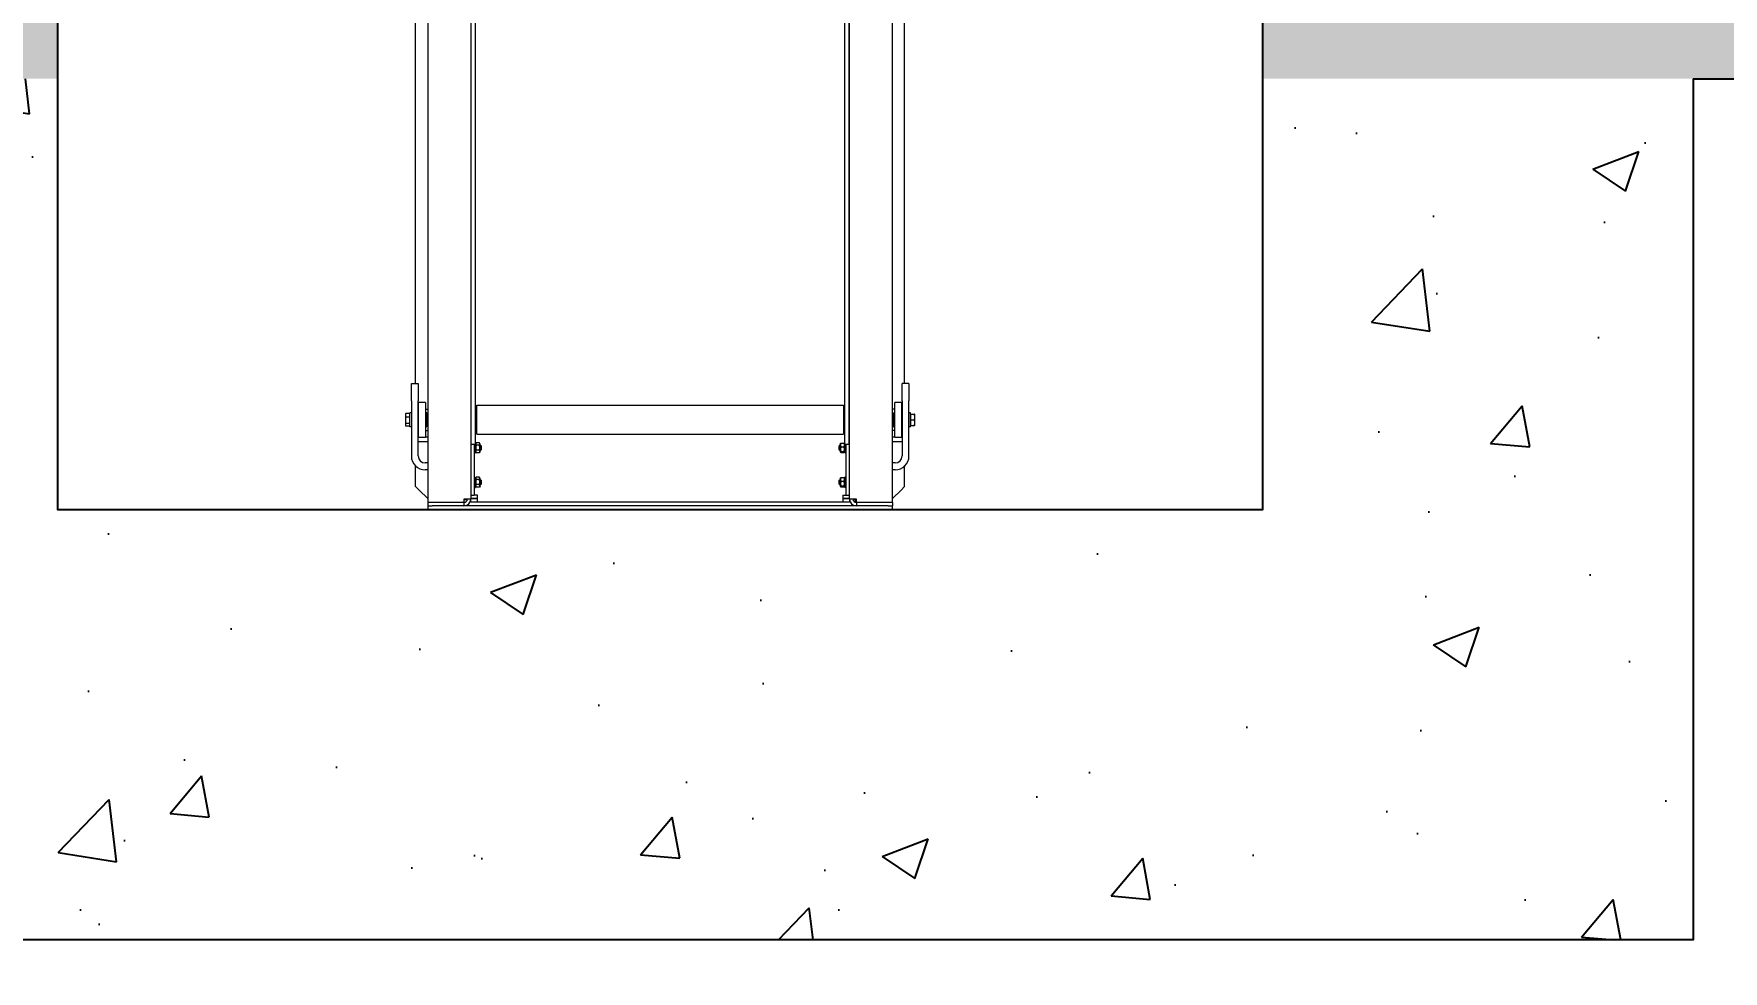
# Model space of a CAD drawing. Header units: millimetres. Extents: x 3220 to 226993, y 817 to 176024.
# Drawn here: x 71395 to 73358, y 72506 to 73595 of the extents above; entities that cross this region are included whole.
import ezdxf

# ---------------------------------------------------------------- set-up
doc = ezdxf.new("R2010")
doc.units = ezdxf.units.MM
doc.layers.add('Sichtbare Kanten(DIN)', color=7, linetype='Continuous', lineweight=50, true_color=0x3f3f3f)
doc.styles.add('ARIAL_BOLD', font='arial.ttf')
doc.dimstyles.new('ECHE 75', dxfattribs={"dimscale": 75, "dimtxt": 2.5, "dimasz": 1.5, "dimexe": 1.25, "dimexo": 0.625, "dimgap": 1, "dimtad": 1, "dimdec": 0, "dimtxsty": 'ARIAL_BOLD', "dimcen": 2.5, "dimclrd": 4, "dimclre": 4, "dimclrt": 6, "dimadec": 0, "dimazin": 0, "dimtfac": 1, "dimtdec": 0, "dimtmove": 0, "dimatfit": 3, "dimfxl": 1, "dimlwd": 13, "dimlwe": 13, "dimarcsym": 0})

# ---------------------------------------------------------------- blocks, each defined once
blk = doc.blocks.new('*D539')
at = {"color": 4, "lineweight": 13, "transparency": 16777216}
for p, q in [((70623, 72495.5), (70623, 72109.7)), ((73623, 72495.5), (73623, 72109.7)), ((70735.5, 72203.4), (73510.5, 72203.4))]:
    blk.add_line(p, q, dxfattribs=at)
at = {"color": 4, "transparency": 16777216}
for points in [[(70735.5, 72222.2), (70735.5, 72184.7), (70623, 72203.4)], [(73510.5, 72222.2), (73510.5, 72184.7), (73623, 72203.4)]]:
    blk.add_solid(points, dxfattribs=at)
at = {"layer": 'Defpoints', "color": 0, "transparency": 16777216}
for p in [(70623, 72542.4), (73623, 72542.4), (73623, 72203.4)]:
    blk.add_point(p, dxfattribs=at)
at = {"color": 6, "transparency": 16777216, "insert": (72123, 72374.2), "char_height": 187.5, "attachment_point": 5, "style": 'ARIAL_BOLD'}
blk.add_mtext('3000', dxfattribs=at)
blk = doc.blocks.new('section 5-4')
h = blk.add_hatch()
h.set_pattern_fill('AR-CONC', color=256, scale=3)
h.set_pattern_definition([(50, (0, -4000), (546.554, -47.817), [57.15, -628.65]), (355, (0, -4000), (-105.73, 573.17), [45.72, -502.922]), (100.4514, (45.55, -4004), (440.824, 525.353), [48.57, -534.27]), (46.184, (0, -3847.6), (813.237, -126.127), [85.725, -942.975]), (96.6356, (67.8, -3858.1), (712.212, 742.28), [72.855, -801.407]), (351.184, (0, -3847.6), (712.212, 742.28), [68.58, -754.38]), (21, (76.2, -3885.7), (454.843, -306.796), [57.15, -628.65]), (326, (76.2, -3885.7), (185.406, 552.564), [45.72, -502.92]), (71.4514, (114.1, -3911.27), (640.25, 245.768), [48.57, -534.27]), (37.5, (0, -4000), (9.2658, 253.665), [0, -496.824, 0, -510.54, 0, -504.825]), (7.5, (0, -4000), (200.459, 300.5417), [0, -291.084, 0, -485.394, 0, -192.405]), (327.5, (-169.93, -4000), (406.7718, -17.1862), [0, -190.5, 0, -594.36, 0, -788.67]), (317.5, (-246.13, -4000), (444.3875, 76.2795), [0, -247.65, 0, -394.716, 0, -560.07])])
h.paths.add_polyline_path([(0, -4500), (-250, -4500), (-250, -8000), (0, -8000)])
h.paths.add_polyline_path([(6000, -7500), (3000, -7500), (3000, -8000), (6000, -8000)])
h.paths.add_polyline_path([(9000, -7500), (8750, -7500), (6000, -7500), (6000, -8000), (9000, -8000)])
h.paths.add_polyline_path([(15000, -7500), (12000, -7500), (12000, -8000), (15000, -8000)])
h.paths.add_polyline_path([(15000, -4500), (14750, -4500), (14750, -7500), (15000, -7500), (15000, -8000)])
h.paths.add_polyline_path([(15250, -4500), (15000, -4500), (15000, -8000), (15250, -8000)])
h.paths.add_polyline_path([(800, -8000), (800, -7500), (250, -7500), (250, -4500), (0, -4500), (0, -8000)])
h.paths.add_polyline_path([(2200, -7500), (2200, -8000), (3000, -8000), (3000, -7500)])
h.paths.add_polyline_path([(9950, -8000), (9950, -7500), (9000, -7500), (9000, -8000)])
h.paths.add_polyline_path([(11500, -7500), (11500, -8000), (12000, -8000), (12000, -7500)])
h = blk.add_hatch()
h.set_pattern_fill('AR-CONC', color=256, scale=3)
h.paths.add_polyline_path([(2700, -8000), (2200, -8000), (2200, -8500), (800, -8500), (800, -8000), (300, -8000), (300, -9000), (2700, -9000)])
for points in [[(800, -7500), (800, -8500), (2200, -8500), (2200, -7500)], [(2700, -8000), (2700, -9000), (300, -9000), (300, -8000)], [(2700, -8000), (9450, -8000)]]:
    blk.add_lwpolyline(points)
blk = doc.blocks.new('be 500 pied R')
at = {"layer": 'Sichtbare Kanten(DIN)', "color": 5, "lineweight": 0}
for p, q in [((-284, -354), (-284, 1231.5)), ((284, -354), (284, 1231.5)), ((-219.8, 660.4), (-219.8, -424.3)), ((-214.8, 660.4), (-214.8, -424.3)), ((214.3, 660.4), (214.3, -424.3)), ((219.3, 660.4), (219.3, -424.3)), ((-220, 635), (-220, -488)), ((219.5, 635), (219.5, -383.5)), ((220, -488), (220, 635)), ((-270, 570), (-270, -491.5)), ((270, -491.5), (270, 570)), ((-289, -374), (-289, -354)), ((-289, -354), (-281, -354)), ((-281, -354), (-281, -374)), ((281, -374), (281, -354)), ((289, -354), (281, -354)), ((289, -354), (289, -374)), ((-295.9, -389.5), (-295.5, -388.9)), ((-295.9, -389.5), (-295.9, -390.7)), ((-295.9, -390.7), (-295.9, -396.7)), ((-291.2, -388.5), (-295.3, -388.5)), ((-291.2, -388.5), (-291.2, -392.9)), ((-291.2, -390.2), (-290.6, -390.2)), ((-290.6, -404), (-290.6, -388)), ((-289, -388), (-290.6, -388)), ((-289, -374), (-289, -438)), ((-281, -438), (-281, -374)), ((-281, -392), (-280.7, -392)), ((-280.7, -416), (-280.7, -376)), ((-272.7, -376), (-280.7, -376)), ((-272.7, -376), (-272.7, -416)), ((-272.7, -383.5), (-270, -383.5)), ((-271.1, -388), (-272.7, -388)), ((-271.1, -404), (-271.1, -388)), ((-271.1, -392), (-270, -392)), ((-220, -383.5), (-219.8, -383.5)), ((-214.8, -383.5), (-213, -383.5)), ((-213, -412.8), (-213, -379.1)), ((-213, -379.1), (213, -379.1)), ((213, -379.1), (213, -412.8)), ((214.3, -383.5), (213, -383.5)), ((220, -383.5), (219.3, -383.5)), ((272.5, -383.5), (270, -383.5)), ((270.9, -392), (270, -392)), ((270.9, -388), (270.9, -404)), ((270.9, -388), (272.5, -388)), ((272.5, -416), (272.5, -376)), ((280.5, -376), (272.5, -376)), ((280.5, -376), (280.5, -416)), ((281, -392), (280.5, -392)), ((281, -374), (281, -438)), ((289, -438), (289, -374)), ((290.6, -388), (289, -388)), ((290.6, -404), (290.6, -388)), ((291.2, -390.2), (290.6, -390.2)), ((291.2, -389.4), (295.3, -389.4)), ((291.2, -389.6), (291.2, -389.4)), ((291.2, -389.6), (295.3, -389.6)), ((291.2, -396.2), (291.2, -389.6)), ((295.9, -389.5), (295.9, -389.5)), ((295.9, -392.9), (295.9, -389.5)), ((295.9, -389.5), (295.9, -389.5)), ((-295.9, -396.7), (-295.9, -401.9)), ((-295.9, -401.9), (-295.9, -402.5)), ((-295.9, -402.5), (-295.5, -403.1)), ((-291.2, -392.9), (-295.3, -392.9)), ((-291.2, -400.4), (-295.3, -400.4)), ((-291.2, -403.5), (-295.3, -403.5)), ((-291.2, -392.9), (-291.2, -400.4)), ((-291.2, -400.4), (-291.2, -403.5)), ((-291.2, -401.8), (-290.6, -401.8)), ((-289, -404), (-290.6, -404)), ((-281, -400), (-280.7, -400)), ((-271.1, -404), (-272.7, -404)), ((-272.7, -408.5), (-270, -408.5)), ((-271.1, -400), (-270, -400)), ((-220, -408.5), (-219.8, -408.5)), ((-214.8, -408.5), (-213, -408.5)), ((214.3, -408.5), (213, -408.5)), ((220, -408.5), (219.3, -408.5)), ((270.9, -400), (270, -400)), ((272.5, -408.5), (270, -408.5)), ((270.9, -404), (272.5, -404)), ((281, -400), (280.5, -400)), ((290.6, -404), (289, -404)), ((291.2, -401.8), (290.6, -401.8)), ((291.2, -396.2), (295.3, -396.2)), ((291.2, -402.6), (291.2, -396.2)), ((291.2, -402.6), (295.3, -402.6)), ((295.9, -399.4), (295.9, -392.9)), ((295.9, -402.5), (295.9, -399.4)), ((295.9, -402.5), (295.9, -402.5)), ((-280.7, -416), (-281, -416)), ((-281, -421), (-270, -421)), ((-280.7, -416), (-272.7, -416)), ((-270, -416), (-272.7, -416)), ((-219.8, -424.3), (-214.8, -424.3)), ((-216, -424.3), (-216, -478.5)), ((-214.8, -422.5), (-214.4, -422.5)), ((-214.4, -422.5), (-214.4, -434.5)), ((-214.4, -424.1), (-213.7, -422.9)), ((-210, -422.7), (-213.6, -422.7)), ((-210, -425.4), (-213.6, -425.4)), ((-210, -431.2), (-213.6, -431.2)), ((-213, -412.8), (213, -412.8)), ((-209.2, -424.1), (-209.9, -422.9)), ((-209.2, -433), (-209.2, -424.1)), ((-209.2, -425.5), (-208.6, -425.5)), ((-209.2, -431.5), (-208.6, -431.5)), ((-208.6, -431.5), (-208.6, -425.5)), ((-208, -426.1), (-208.6, -425.5)), ((-208, -430.9), (-208.6, -431.5)), ((-208, -426.1), (-208, -430.9)), ((208, -426.1), (208.6, -425.5)), ((208, -430.9), (208, -426.1)), ((208, -430.9), (208.6, -431.5)), ((208.6, -425.5), (208.6, -431.5)), ((209.2, -425.5), (208.6, -425.5)), ((209.2, -431.5), (208.6, -431.5)), ((209.2, -424.1), (209.6, -423.4)), ((209.2, -424.1), (209.2, -433)), ((210, -423), (213.6, -423)), ((210, -427.4), (213.6, -427.4)), ((214.3, -423.8), (214, -423.4)), ((214.3, -424.3), (219.3, -424.3)), ((214.4, -434.5), (214.4, -424.3)), ((216, -478.5), (216, -424.3)), ((272.5, -416), (270, -416)), ((270, -421), (281, -421)), ((272.5, -416), (280.5, -416)), ((281, -416), (280.5, -416)), ((-284, -473.5), (-284, -449.6)), ((-270, -446), (-273, -446)), ((-216, -434.5), (-214.4, -434.5)), ((-214.4, -433), (-213.7, -434.1)), ((-210, -434.3), (-213.6, -434.3)), ((-209.2, -433), (-209.9, -434.1)), ((209.2, -433), (209.6, -433.6)), ((210, -432.8), (213.6, -432.8)), ((210, -434), (213.6, -434)), ((214.4, -433), (214, -433.6)), ((216, -434.5), (214.4, -434.5)), ((273, -446), (270, -446)), ((284, -473.5), (284, -449.6)), ((-270, -454), (-273, -454)), ((-216, -462.5), (-214.4, -462.5)), ((-214.4, -462.5), (-214.4, -474.5)), ((-214.4, -464.1), (-213.7, -462.9)), ((-210, -462.7), (-213.6, -462.7)), ((-210, -465.4), (-213.6, -465.4)), ((-209.2, -464.1), (-209.9, -462.9)), ((-209.2, -473), (-209.2, -464.1)), ((-209.2, -465.5), (-208.6, -465.5)), ((-208.6, -471.5), (-208.6, -465.5)), ((-208, -466.1), (-208.6, -465.5)), ((-208, -470.9), (-208.6, -471.5)), ((-208, -466.1), (-208, -470.9)), ((208, -466.1), (208.6, -465.5)), ((208, -470.9), (208, -466.1)), ((208, -470.9), (208.6, -471.5)), ((208.6, -465.5), (208.6, -471.5)), ((209.2, -465.5), (208.6, -465.5)), ((209.2, -464.1), (209.6, -463.4)), ((209.2, -464.1), (209.2, -473)), ((210, -463), (213.6, -463)), ((210, -467.4), (213.6, -467.4)), ((214.4, -464.1), (214, -463.4)), ((214.4, -474.5), (214.4, -462.5)), ((216, -462.5), (214.4, -462.5)), ((273, -454), (270, -454)), ((-284, -473.5), (-280, -477.5)), ((-270, -487.5), (-280, -477.5)), ((-228, -488), (-228, -491.5)), ((-220, -488), (-228, -488)), ((-228, -488.5), (-225, -488.5)), ((-224, -488.5), (-225, -488.5)), ((-220, -483.5), (-216, -483.5)), ((-220, -487), (-212, -487)), ((-220, -487.5), (-212, -487.5)), ((-220, -491.5), (-220, -488)), ((-216, -474.5), (-214.4, -474.5)), ((-216, -478.5), (-216, -483.5)), ((-212, -483.5), (-216, -483.5)), ((-214.4, -473), (-213.7, -474.1)), ((-210, -471.2), (-213.6, -471.2)), ((-210, -474.3), (-213.6, -474.3)), ((-212, -491.5), (-212, -483.5)), ((-209.2, -473), (-209.9, -474.1)), ((-209.2, -471.5), (-208.6, -471.5)), ((209.2, -471.5), (208.6, -471.5)), ((209.2, -473), (209.6, -473.6)), ((210, -472.8), (213.6, -472.8)), ((210, -474), (213.6, -474)), ((212, -483.5), (216, -483.5)), ((212, -483.5), (212, -491.5)), ((212, -487), (220, -487)), ((212, -487.5), (220, -487.5)), ((214.4, -473), (214, -473.6)), ((216, -474.5), (214.4, -474.5)), ((216, -483.5), (216, -478.5)), ((216, -483.5), (220, -483.5)), ((228, -488), (220, -488)), ((220, -488), (220, -491.5)), ((224, -488.5), (225, -488.5)), ((224.5, -490), (227, -490)), ((228, -488.5), (225, -488.5)), ((227, -488.5), (227, -490)), ((228, -491.5), (228, -488)), ((270, -487.5), (280, -477.5)), ((284, -473.5), (280, -477.5)), ((-270, -491.5), (-228, -491.5)), ((-228, -492), (-270, -492)), ((-270, -492), (-270, -496)), ((-270, -496), (-270, -496)), ((-270, -496), (-270, -500)), ((-270, -496), (-265, -496)), ((270, -500), (-270, -500)), ((265, -496), (-265, -496)), ((-228, -492), (-228, -496)), ((-212, -491.5), (-220, -491.5)), ((212, -491.5), (-212, -491.5)), ((220, -491.5), (212, -491.5)), ((228, -491.5), (270, -491.5)), ((270, -492), (228, -492)), ((228, -492), (228, -496)), ((265, -496), (270, -496)), ((270, -492), (270, -496)), ((270, -496), (270, -496)), ((270, -500), (270, -496))]:
    blk.add_line(p, q, dxfattribs=at)
at = {"layer": 'Sichtbare Kanten(DIN)', "color": 5, "lineweight": 0, "flags": 128}
for points in [[(-295.3, -388.5), (-295.4, -388.6), (-295.4, -388.7), (-295.5, -388.8), (-295.5, -388.9), (-295.5, -389), (-295.6, -389.1), (-295.6, -389.2), (-295.6, -389.3), (-295.7, -389.4), (-295.7, -389.5), (-295.7, -389.6), (-295.8, -389.7), (-295.8, -389.8), (-295.8, -389.9), (-295.8, -389.9), (-295.8, -390), (-295.9, -390.1), (-295.9, -390.2), (-295.9, -390.3), (-295.9, -390.4), (-295.9, -390.5), (-295.9, -390.6), (-295.9, -390.6), (-295.9, -390.7)], [(-295.9, -390.7), (-295.9, -390.8), (-295.9, -390.9), (-295.9, -391), (-295.9, -391.1), (-295.9, -391.2), (-295.9, -391.3), (-295.9, -391.3), (-295.8, -391.4), (-295.8, -391.5), (-295.8, -391.6), (-295.8, -391.7), (-295.8, -391.8), (-295.7, -391.9), (-295.7, -392), (-295.7, -392.1), (-295.6, -392.2), (-295.6, -392.2), (-295.6, -392.3), (-295.5, -392.4), (-295.5, -392.5), (-295.5, -392.6), (-295.4, -392.7), (-295.4, -392.8), (-295.3, -392.9)], [(-295.5, -388.9), (-295.5, -388.9), (-295.5, -388.8), (-295.5, -388.8), (-295.5, -388.8), (-295.5, -388.8), (-295.5, -388.8), (-295.5, -388.8), (-295.5, -388.8), (-295.5, -388.7), (-295.5, -388.7), (-295.4, -388.7), (-295.4, -388.7), (-295.4, -388.7), (-295.4, -388.7), (-295.4, -388.7), (-295.4, -388.6), (-295.4, -388.6), (-295.4, -388.6), (-295.4, -388.6), (-295.4, -388.6), (-295.4, -388.6), (-295.3, -388.6), (-295.3, -388.5), (-295.3, -388.5)], [(295.9, -389.5), (295.9, -389.5), (295.9, -389.5), (295.9, -389.5), (295.9, -389.5), (295.9, -389.5), (295.9, -389.5), (295.9, -389.5), (295.8, -389.5), (295.8, -389.5), (295.8, -389.5), (295.8, -389.5), (295.8, -389.5), (295.7, -389.5), (295.7, -389.4), (295.7, -389.4), (295.6, -389.4), (295.6, -389.4), (295.6, -389.4), (295.5, -389.4), (295.5, -389.4), (295.5, -389.4), (295.4, -389.4), (295.4, -389.4), (295.3, -389.4)], [(295.3, -389.6), (295.4, -389.6), (295.4, -389.6), (295.5, -389.6), (295.5, -389.6), (295.5, -389.6), (295.6, -389.6), (295.6, -389.6), (295.6, -389.6), (295.7, -389.6), (295.7, -389.6), (295.7, -389.6), (295.8, -389.5), (295.8, -389.5), (295.8, -389.5), (295.8, -389.5), (295.8, -389.5), (295.9, -389.5), (295.9, -389.5), (295.9, -389.5), (295.9, -389.5), (295.9, -389.5), (295.9, -389.5), (295.9, -389.5), (295.9, -389.5)], [(295.9, -392.9), (295.9, -392.8), (295.9, -392.6), (295.9, -392.5), (295.9, -392.4), (295.9, -392.2), (295.9, -392.1), (295.9, -392), (295.8, -391.8), (295.8, -391.7), (295.8, -391.6), (295.8, -391.4), (295.8, -391.3), (295.7, -391.2), (295.7, -391), (295.7, -390.9), (295.6, -390.8), (295.6, -390.6), (295.6, -390.5), (295.5, -390.3), (295.5, -390.2), (295.5, -390), (295.4, -389.9), (295.4, -389.8), (295.3, -389.6)], [(-295.3, -392.9), (-295.4, -393.1), (-295.4, -393.3), (-295.5, -393.4), (-295.5, -393.6), (-295.5, -393.8), (-295.6, -393.9), (-295.6, -394.1), (-295.6, -394.2), (-295.7, -394.4), (-295.7, -394.6), (-295.7, -394.7), (-295.8, -394.9), (-295.8, -395), (-295.8, -395.2), (-295.8, -395.3), (-295.8, -395.5), (-295.9, -395.6), (-295.9, -395.8), (-295.9, -395.9), (-295.9, -396.1), (-295.9, -396.2), (-295.9, -396.4), (-295.9, -396.5), (-295.9, -396.7)], [(-295.9, -396.7), (-295.9, -396.8), (-295.9, -397), (-295.9, -397.1), (-295.9, -397.3), (-295.9, -397.4), (-295.9, -397.6), (-295.9, -397.7), (-295.8, -397.9), (-295.8, -398), (-295.8, -398.2), (-295.8, -398.3), (-295.8, -398.5), (-295.7, -398.6), (-295.7, -398.8), (-295.7, -398.9), (-295.6, -399.1), (-295.6, -399.2), (-295.6, -399.4), (-295.5, -399.6), (-295.5, -399.7), (-295.5, -399.9), (-295.4, -400.1), (-295.4, -400.2), (-295.3, -400.4)], [(-295.3, -400.4), (-295.4, -400.5), (-295.4, -400.5), (-295.5, -400.6), (-295.5, -400.7), (-295.5, -400.7), (-295.6, -400.8), (-295.6, -400.9), (-295.6, -400.9), (-295.7, -401), (-295.7, -401.1), (-295.7, -401.1), (-295.8, -401.2), (-295.8, -401.3), (-295.8, -401.3), (-295.8, -401.4), (-295.8, -401.4), (-295.9, -401.5), (-295.9, -401.6), (-295.9, -401.6), (-295.9, -401.7), (-295.9, -401.7), (-295.9, -401.8), (-295.9, -401.9), (-295.9, -401.9)], [(-295.9, -401.9), (-295.9, -402), (-295.9, -402.1), (-295.9, -402.1), (-295.9, -402.2), (-295.9, -402.2), (-295.9, -402.3), (-295.9, -402.4), (-295.8, -402.4), (-295.8, -402.5), (-295.8, -402.5), (-295.8, -402.6), (-295.8, -402.7), (-295.7, -402.7), (-295.7, -402.8), (-295.7, -402.9), (-295.6, -402.9), (-295.6, -403), (-295.6, -403.1), (-295.5, -403.1), (-295.5, -403.2), (-295.5, -403.3), (-295.4, -403.3), (-295.4, -403.4), (-295.3, -403.5)], [(295.3, -396.2), (295.4, -396), (295.4, -395.9), (295.5, -395.7), (295.5, -395.6), (295.5, -395.5), (295.6, -395.3), (295.6, -395.2), (295.6, -395), (295.7, -394.9), (295.7, -394.8), (295.7, -394.6), (295.8, -394.5), (295.8, -394.4), (295.8, -394.2), (295.8, -394.1), (295.8, -394), (295.9, -393.8), (295.9, -393.7), (295.9, -393.6), (295.9, -393.4), (295.9, -393.3), (295.9, -393.2), (295.9, -393), (295.9, -392.9)], [(295.9, -399.4), (295.9, -399.3), (295.9, -399.1), (295.9, -399), (295.9, -398.9), (295.9, -398.8), (295.9, -398.6), (295.9, -398.5), (295.8, -398.4), (295.8, -398.2), (295.8, -398.1), (295.8, -398), (295.8, -397.9), (295.7, -397.7), (295.7, -397.6), (295.7, -397.5), (295.6, -397.3), (295.6, -397.2), (295.6, -397.1), (295.5, -396.9), (295.5, -396.8), (295.5, -396.6), (295.4, -396.5), (295.4, -396.3), (295.3, -396.2)], [(295.3, -402.6), (295.4, -402.4), (295.4, -402.3), (295.5, -402.2), (295.5, -402), (295.5, -401.9), (295.6, -401.7), (295.6, -401.6), (295.6, -401.5), (295.7, -401.3), (295.7, -401.2), (295.7, -401.1), (295.8, -400.9), (295.8, -400.8), (295.8, -400.7), (295.8, -400.5), (295.8, -400.4), (295.9, -400.3), (295.9, -400.2), (295.9, -400), (295.9, -399.9), (295.9, -399.8), (295.9, -399.7), (295.9, -399.5), (295.9, -399.4)], [(295.9, -402.5), (295.9, -402.5), (295.9, -402.5), (295.9, -402.5), (295.9, -402.5), (295.9, -402.5), (295.9, -402.5), (295.8, -402.5), (295.8, -402.5), (295.8, -402.5), (295.8, -402.5), (295.8, -402.5), (295.7, -402.5), (295.7, -402.6), (295.7, -402.6), (295.7, -402.6), (295.6, -402.6), (295.6, -402.6), (295.6, -402.6), (295.5, -402.6), (295.5, -402.6), (295.5, -402.6), (295.4, -402.6), (295.4, -402.6), (295.3, -402.6)], [(-213.6, -422.7), (-213.7, -422.9), (-213.8, -423), (-213.8, -423.1), (-213.9, -423.2), (-213.9, -423.3), (-214, -423.4), (-214, -423.5), (-214, -423.6), (-214.1, -423.8), (-214.1, -423.9), (-214.1, -424), (-214.1, -424.1), (-214.1, -424.2), (-214.1, -424.3), (-214.1, -424.4), (-214, -424.5), (-214, -424.6), (-214, -424.7), (-213.9, -424.8), (-213.9, -424.9), (-213.8, -425), (-213.8, -425.1), (-213.7, -425.3), (-213.6, -425.4)], [(-213.6, -425.4), (-213.7, -425.7), (-213.8, -425.9), (-213.8, -426.2), (-213.9, -426.4), (-213.9, -426.7), (-214, -426.9), (-214, -427.1), (-214, -427.4), (-214.1, -427.6), (-214.1, -427.8), (-214.1, -428.1), (-214.1, -428.3), (-214.1, -428.5), (-214.1, -428.7), (-214.1, -428.9), (-214, -429.2), (-214, -429.4), (-214, -429.6), (-213.9, -429.9), (-213.9, -430.1), (-213.8, -430.4), (-213.8, -430.6), (-213.7, -430.9), (-213.6, -431.2)], [(-213.6, -431.2), (-213.7, -431.3), (-213.8, -431.5), (-213.8, -431.6), (-213.9, -431.7), (-213.9, -431.9), (-214, -432), (-214, -432.1), (-214, -432.2), (-214.1, -432.4), (-214.1, -432.5), (-214.1, -432.6), (-214.1, -432.7), (-214.1, -432.8), (-214.1, -433), (-214.1, -433.1), (-214, -433.2), (-214, -433.3), (-214, -433.4), (-213.9, -433.6), (-213.9, -433.7), (-213.8, -433.8), (-213.8, -434), (-213.7, -434.1), (-213.6, -434.3)], [(-210, -425.4), (-209.9, -425.3), (-209.8, -425.1), (-209.8, -425), (-209.7, -424.9), (-209.7, -424.8), (-209.6, -424.7), (-209.6, -424.6), (-209.6, -424.5), (-209.5, -424.4), (-209.5, -424.3), (-209.5, -424.2), (-209.5, -424.1), (-209.5, -424), (-209.5, -423.9), (-209.5, -423.8), (-209.6, -423.6), (-209.6, -423.5), (-209.6, -423.4), (-209.7, -423.3), (-209.7, -423.2), (-209.8, -423.1), (-209.8, -423), (-209.9, -422.9), (-210, -422.7)], [(-210, -431.2), (-209.9, -430.9), (-209.8, -430.6), (-209.8, -430.4), (-209.7, -430.1), (-209.7, -429.9), (-209.6, -429.6), (-209.6, -429.4), (-209.6, -429.2), (-209.5, -428.9), (-209.5, -428.7), (-209.5, -428.5), (-209.5, -428.3), (-209.5, -428.1), (-209.5, -427.8), (-209.5, -427.6), (-209.6, -427.4), (-209.6, -427.1), (-209.6, -426.9), (-209.7, -426.7), (-209.7, -426.4), (-209.8, -426.2), (-209.8, -425.9), (-209.9, -425.7), (-210, -425.4)], [(-210, -434.3), (-209.9, -434.1), (-209.8, -434), (-209.8, -433.8), (-209.7, -433.7), (-209.7, -433.6), (-209.6, -433.4), (-209.6, -433.3), (-209.6, -433.2), (-209.5, -433.1), (-209.5, -433), (-209.5, -432.8), (-209.5, -432.7), (-209.5, -432.6), (-209.5, -432.5), (-209.5, -432.4), (-209.6, -432.2), (-209.6, -432.1), (-209.6, -432), (-209.7, -431.9), (-209.7, -431.7), (-209.8, -431.6), (-209.8, -431.5), (-209.9, -431.3), (-210, -431.2)], [(210, -423), (209.9, -423.2), (209.8, -423.4), (209.8, -423.6), (209.7, -423.8), (209.7, -424), (209.6, -424.2), (209.6, -424.3), (209.6, -424.5), (209.5, -424.7), (209.5, -424.9), (209.5, -425), (209.5, -425.2), (209.5, -425.4), (209.5, -425.5), (209.5, -425.7), (209.6, -425.9), (209.6, -426), (209.6, -426.2), (209.7, -426.4), (209.7, -426.6), (209.8, -426.8), (209.8, -427), (209.9, -427.2), (210, -427.4)], [(210, -427.4), (209.9, -427.6), (209.8, -427.9), (209.8, -428.1), (209.7, -428.3), (209.7, -428.6), (209.6, -428.8), (209.6, -429), (209.6, -429.2), (209.5, -429.5), (209.5, -429.7), (209.5, -429.9), (209.5, -430.1), (209.5, -430.3), (209.5, -430.5), (209.5, -430.7), (209.6, -431), (209.6, -431.2), (209.6, -431.4), (209.7, -431.6), (209.7, -431.8), (209.8, -432.1), (209.8, -432.3), (209.9, -432.6), (210, -432.8)], [(209.6, -423.4), (209.6, -423.4), (209.6, -423.4), (209.6, -423.4), (209.6, -423.3), (209.6, -423.3), (209.6, -423.3), (209.6, -423.3), (209.7, -423.3), (209.7, -423.3), (209.7, -423.3), (209.7, -423.2), (209.7, -423.2), (209.7, -423.2), (209.8, -423.2), (209.8, -423.2), (209.8, -423.2), (209.8, -423.1), (209.8, -423.1), (209.8, -423.1), (209.9, -423.1), (209.9, -423.1), (209.9, -423.1), (209.9, -423), (210, -423)], [(213.6, -427.4), (213.7, -427.2), (213.8, -427), (213.8, -426.8), (213.9, -426.6), (213.9, -426.4), (214, -426.2), (214, -426), (214, -425.9), (214.1, -425.7), (214.1, -425.5), (214.1, -425.4), (214.1, -425.2), (214.1, -425), (214.1, -424.9), (214.1, -424.7), (214, -424.5), (214, -424.3), (214, -424.2), (213.9, -424), (213.9, -423.8), (213.8, -423.6), (213.8, -423.4), (213.7, -423.2), (213.6, -423)], [(213.6, -423), (213.7, -423), (213.7, -423.1), (213.7, -423.1), (213.7, -423.1), (213.8, -423.1), (213.8, -423.1), (213.8, -423.1), (213.8, -423.2), (213.8, -423.2), (213.8, -423.2), (213.9, -423.2), (213.9, -423.2), (213.9, -423.2), (213.9, -423.3), (213.9, -423.3), (213.9, -423.3), (214, -423.3), (214, -423.3), (214, -423.3), (214, -423.3), (214, -423.4), (214, -423.4), (214, -423.4), (214, -423.4)], [(213.6, -432.8), (213.7, -432.6), (213.8, -432.3), (213.8, -432.1), (213.9, -431.8), (213.9, -431.6), (214, -431.4), (214, -431.2), (214, -431), (214.1, -430.7), (214.1, -430.5), (214.1, -430.3), (214.1, -430.1), (214.1, -429.9), (214.1, -429.7), (214.1, -429.5), (214, -429.2), (214, -429), (214, -428.8), (213.9, -428.6), (213.9, -428.3), (213.8, -428.1), (213.8, -427.9), (213.7, -427.6), (213.6, -427.4)], [(-213.6, -434.3), (-213.6, -434.3), (-213.6, -434.3), (-213.6, -434.3), (-213.6, -434.2), (-213.7, -434.2), (-213.7, -434.2), (-213.7, -434.2), (-213.7, -434.2), (-213.7, -434.2), (-213.7, -434.2), (-213.7, -434.2), (-213.7, -434.2), (-213.7, -434.2), (-213.7, -434.2), (-213.7, -434.2), (-213.7, -434.2), (-213.7, -434.2), (-213.7, -434.2), (-213.7, -434.2), (-213.7, -434.2), (-213.7, -434.2), (-213.7, -434.1), (-213.7, -434.1), (-213.7, -434.1)], [(-209.9, -434.1), (-209.9, -434.1), (-209.9, -434.1), (-209.9, -434.2), (-209.9, -434.2), (-209.9, -434.2), (-209.9, -434.2), (-209.9, -434.2), (-209.9, -434.2), (-209.9, -434.2), (-209.9, -434.2), (-209.9, -434.2), (-209.9, -434.2), (-209.9, -434.2), (-209.9, -434.2), (-209.9, -434.2), (-209.9, -434.2), (-209.9, -434.2), (-209.9, -434.2), (-209.9, -434.2), (-210, -434.2), (-210, -434.3), (-210, -434.3), (-210, -434.3), (-210, -434.3)], [(210, -432.8), (209.9, -432.9), (209.8, -432.9), (209.8, -433), (209.7, -433), (209.7, -433.1), (209.6, -433.1), (209.6, -433.2), (209.6, -433.2), (209.5, -433.3), (209.5, -433.3), (209.5, -433.4), (209.5, -433.4), (209.5, -433.4), (209.5, -433.5), (209.5, -433.5), (209.6, -433.6), (209.6, -433.6), (209.6, -433.7), (209.7, -433.7), (209.7, -433.8), (209.8, -433.8), (209.8, -433.9), (209.9, -433.9), (210, -434)], [(213.6, -434), (213.7, -433.9), (213.8, -433.9), (213.8, -433.8), (213.9, -433.8), (213.9, -433.7), (214, -433.7), (214, -433.6), (214, -433.6), (214.1, -433.5), (214.1, -433.5), (214.1, -433.4), (214.1, -433.4), (214.1, -433.4), (214.1, -433.3), (214.1, -433.3), (214, -433.2), (214, -433.2), (214, -433.1), (213.9, -433.1), (213.9, -433), (213.8, -433), (213.8, -432.9), (213.7, -432.9), (213.6, -432.8)], [(-213.6, -462.7), (-213.7, -462.9), (-213.8, -463), (-213.8, -463.1), (-213.9, -463.2), (-213.9, -463.3), (-214, -463.4), (-214, -463.5), (-214, -463.6), (-214.1, -463.8), (-214.1, -463.9), (-214.1, -464), (-214.1, -464.1), (-214.1, -464.2), (-214.1, -464.3), (-214.1, -464.4), (-214, -464.5), (-214, -464.6), (-214, -464.7), (-213.9, -464.8), (-213.9, -464.9), (-213.8, -465), (-213.8, -465.1), (-213.7, -465.3), (-213.6, -465.4)], [(-213.6, -465.4), (-213.7, -465.7), (-213.8, -465.9), (-213.8, -466.2), (-213.9, -466.4), (-213.9, -466.7), (-214, -466.9), (-214, -467.1), (-214, -467.4), (-214.1, -467.6), (-214.1, -467.8), (-214.1, -468.1), (-214.1, -468.3), (-214.1, -468.5), (-214.1, -468.7), (-214.1, -468.9), (-214, -469.2), (-214, -469.4), (-214, -469.6), (-213.9, -469.9), (-213.9, -470.1), (-213.8, -470.4), (-213.8, -470.6), (-213.7, -470.9), (-213.6, -471.2)], [(-210, -465.4), (-209.9, -465.3), (-209.8, -465.1), (-209.8, -465), (-209.7, -464.9), (-209.7, -464.8), (-209.6, -464.7), (-209.6, -464.6), (-209.6, -464.5), (-209.5, -464.4), (-209.5, -464.3), (-209.5, -464.2), (-209.5, -464.1), (-209.5, -464), (-209.5, -463.9), (-209.5, -463.8), (-209.6, -463.6), (-209.6, -463.5), (-209.6, -463.4), (-209.7, -463.3), (-209.7, -463.2), (-209.8, -463.1), (-209.8, -463), (-209.9, -462.9), (-210, -462.7)], [(-210, -471.2), (-209.9, -470.9), (-209.8, -470.6), (-209.8, -470.4), (-209.7, -470.1), (-209.7, -469.9), (-209.6, -469.6), (-209.6, -469.4), (-209.6, -469.2), (-209.5, -468.9), (-209.5, -468.7), (-209.5, -468.5), (-209.5, -468.3), (-209.5, -468.1), (-209.5, -467.8), (-209.5, -467.6), (-209.6, -467.4), (-209.6, -467.1), (-209.6, -466.9), (-209.7, -466.7), (-209.7, -466.4), (-209.8, -466.2), (-209.8, -465.9), (-209.9, -465.7), (-210, -465.4)], [(210, -463), (209.9, -463.2), (209.8, -463.4), (209.8, -463.6), (209.7, -463.8), (209.7, -464), (209.6, -464.2), (209.6, -464.3), (209.6, -464.5), (209.5, -464.7), (209.5, -464.9), (209.5, -465), (209.5, -465.2), (209.5, -465.4), (209.5, -465.5), (209.5, -465.7), (209.6, -465.9), (209.6, -466), (209.6, -466.2), (209.7, -466.4), (209.7, -466.6), (209.8, -466.8), (209.8, -467), (209.9, -467.2), (210, -467.4)], [(210, -467.4), (209.9, -467.6), (209.8, -467.9), (209.8, -468.1), (209.7, -468.3), (209.7, -468.6), (209.6, -468.8), (209.6, -469), (209.6, -469.2), (209.5, -469.5), (209.5, -469.7), (209.5, -469.9), (209.5, -470.1), (209.5, -470.3), (209.5, -470.5), (209.5, -470.7), (209.6, -471), (209.6, -471.2), (209.6, -471.4), (209.7, -471.6), (209.7, -471.8), (209.8, -472.1), (209.8, -472.3), (209.9, -472.6), (210, -472.8)], [(209.6, -463.4), (209.6, -463.4), (209.6, -463.4), (209.6, -463.4), (209.6, -463.3), (209.6, -463.3), (209.6, -463.3), (209.6, -463.3), (209.7, -463.3), (209.7, -463.3), (209.7, -463.3), (209.7, -463.2), (209.7, -463.2), (209.7, -463.2), (209.8, -463.2), (209.8, -463.2), (209.8, -463.2), (209.8, -463.1), (209.8, -463.1), (209.8, -463.1), (209.9, -463.1), (209.9, -463.1), (209.9, -463.1), (209.9, -463), (210, -463)], [(213.6, -467.4), (213.7, -467.2), (213.8, -467), (213.8, -466.8), (213.9, -466.6), (213.9, -466.4), (214, -466.2), (214, -466), (214, -465.9), (214.1, -465.7), (214.1, -465.5), (214.1, -465.4), (214.1, -465.2), (214.1, -465), (214.1, -464.9), (214.1, -464.7), (214, -464.5), (214, -464.3), (214, -464.2), (213.9, -464), (213.9, -463.8), (213.8, -463.6), (213.8, -463.4), (213.7, -463.2), (213.6, -463)], [(213.6, -463), (213.7, -463), (213.7, -463.1), (213.7, -463.1), (213.7, -463.1), (213.8, -463.1), (213.8, -463.1), (213.8, -463.1), (213.8, -463.2), (213.8, -463.2), (213.8, -463.2), (213.9, -463.2), (213.9, -463.2), (213.9, -463.2), (213.9, -463.3), (213.9, -463.3), (213.9, -463.3), (214, -463.3), (214, -463.3), (214, -463.3), (214, -463.3), (214, -463.4), (214, -463.4), (214, -463.4), (214, -463.4)], [(213.6, -472.8), (213.7, -472.6), (213.8, -472.3), (213.8, -472.1), (213.9, -471.8), (213.9, -471.6), (214, -471.4), (214, -471.2), (214, -471), (214.1, -470.7), (214.1, -470.5), (214.1, -470.3), (214.1, -470.1), (214.1, -469.9), (214.1, -469.7), (214.1, -469.5), (214, -469.2), (214, -469), (214, -468.8), (213.9, -468.6), (213.9, -468.3), (213.8, -468.1), (213.8, -467.9), (213.7, -467.6), (213.6, -467.4)], [(-213.6, -471.2), (-213.7, -471.3), (-213.8, -471.5), (-213.8, -471.6), (-213.9, -471.7), (-213.9, -471.9), (-214, -472), (-214, -472.1), (-214, -472.2), (-214.1, -472.4), (-214.1, -472.5), (-214.1, -472.6), (-214.1, -472.7), (-214.1, -472.8), (-214.1, -473), (-214.1, -473.1), (-214, -473.2), (-214, -473.3), (-214, -473.4), (-213.9, -473.6), (-213.9, -473.7), (-213.8, -473.8), (-213.8, -474), (-213.7, -474.1), (-213.6, -474.3)], [(-213.6, -474.3), (-213.6, -474.3), (-213.6, -474.3), (-213.6, -474.3), (-213.6, -474.2), (-213.7, -474.2), (-213.7, -474.2), (-213.7, -474.2), (-213.7, -474.2), (-213.7, -474.2), (-213.7, -474.2), (-213.7, -474.2), (-213.7, -474.2), (-213.7, -474.2), (-213.7, -474.2), (-213.7, -474.2), (-213.7, -474.2), (-213.7, -474.2), (-213.7, -474.2), (-213.7, -474.2), (-213.7, -474.2), (-213.7, -474.2), (-213.7, -474.1), (-213.7, -474.1), (-213.7, -474.1)], [(-210, -474.3), (-209.9, -474.1), (-209.8, -474), (-209.8, -473.8), (-209.7, -473.7), (-209.7, -473.6), (-209.6, -473.4), (-209.6, -473.3), (-209.6, -473.2), (-209.5, -473.1), (-209.5, -473), (-209.5, -472.8), (-209.5, -472.7), (-209.5, -472.6), (-209.5, -472.5), (-209.5, -472.4), (-209.6, -472.2), (-209.6, -472.1), (-209.6, -472), (-209.7, -471.9), (-209.7, -471.7), (-209.8, -471.6), (-209.8, -471.5), (-209.9, -471.3), (-210, -471.2)], [(-209.9, -474.1), (-209.9, -474.1), (-209.9, -474.1), (-209.9, -474.2), (-209.9, -474.2), (-209.9, -474.2), (-209.9, -474.2), (-209.9, -474.2), (-209.9, -474.2), (-209.9, -474.2), (-209.9, -474.2), (-209.9, -474.2), (-209.9, -474.2), (-209.9, -474.2), (-209.9, -474.2), (-209.9, -474.2), (-209.9, -474.2), (-209.9, -474.2), (-209.9, -474.2), (-209.9, -474.2), (-210, -474.2), (-210, -474.3), (-210, -474.3), (-210, -474.3), (-210, -474.3)], [(210, -472.8), (209.9, -472.9), (209.8, -472.9), (209.8, -473), (209.7, -473), (209.7, -473.1), (209.6, -473.1), (209.6, -473.2), (209.6, -473.2), (209.5, -473.3), (209.5, -473.3), (209.5, -473.4), (209.5, -473.4), (209.5, -473.4), (209.5, -473.5), (209.5, -473.5), (209.6, -473.6), (209.6, -473.6), (209.6, -473.7), (209.7, -473.7), (209.7, -473.8), (209.8, -473.8), (209.8, -473.9), (209.9, -473.9), (210, -474)], [(213.6, -474), (213.7, -473.9), (213.8, -473.9), (213.8, -473.8), (213.9, -473.8), (213.9, -473.7), (214, -473.7), (214, -473.6), (214, -473.6), (214.1, -473.5), (214.1, -473.5), (214.1, -473.4), (214.1, -473.4), (214.1, -473.4), (214.1, -473.3), (214.1, -473.3), (214, -473.2), (214, -473.2), (214, -473.1), (213.9, -473.1), (213.9, -473), (213.8, -473), (213.8, -472.9), (213.7, -472.9), (213.6, -472.8)]]:
    blk.add_lwpolyline(points, dxfattribs=at)
at = {"layer": 'Sichtbare Kanten(DIN)', "color": 5, "lineweight": 0}
for centre, radius, start, end in [((-273, -438), 16, 180, 270), ((-273, -438), 8, 180, 270), ((273, -438), 16, 270, 0), ((273, -438), 8, 270, 0), ((-228, -488), 4, 270, 0), ((-228, -488), 8, 270, 0), ((228, -488), 8, 180, 270), ((228, -488), 4, 180, 270), ((230, -484), 6, 240, 250.5288)]:
    blk.add_arc(centre, radius, start, end, dxfattribs=at)
blk = doc.blocks.new('153 L')
blk.add_blockref('be 500 pied R', (0, 500))

msp = doc.modelspace()

# ---------------------------------------------------------------- block references
for name, p in [('section 5-4', (70623, 81542.4)), ('153 L', (72123, 73042.4))]:
    msp.add_blockref(name, p)

# ---------------------------------------------------------------- dimensions: what is measured, and where the dimension line sits
dim = msp.add_linear_dim(base=(73623, 72203.4), p1=(70623, 72542.4), p2=(73623, 72542.4), dimstyle='ECHE 75')
dim.commit()
dim.dimension.update_dxf_attribs({"geometry": '*D539', "text_midpoint": (72123, 72374.2)})

doc.saveas('drawing.dxf')
